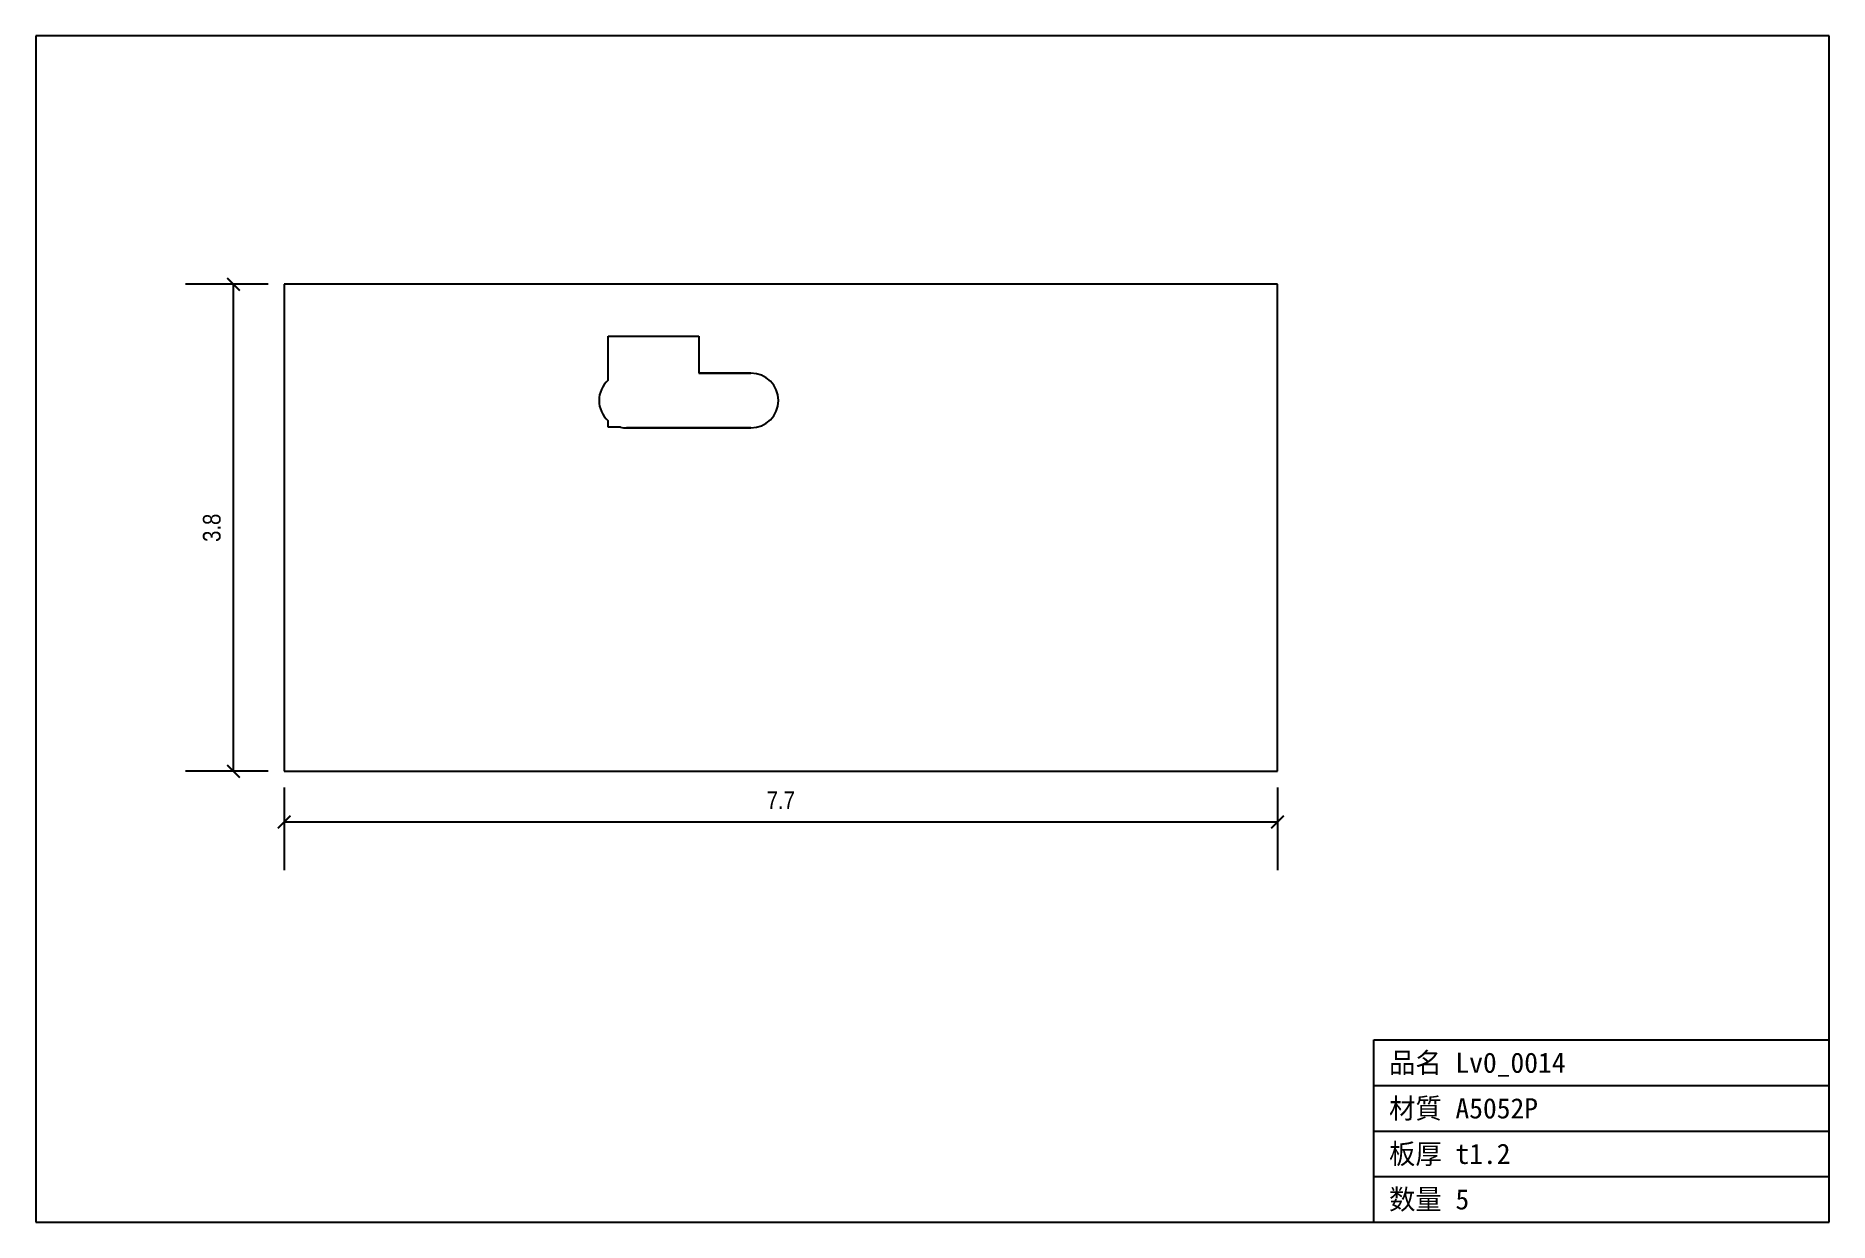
# Model space of a CAD drawing. Header units: inches. Extents: x -1.9 to 12, y -3.5 to 5.7.
import ezdxf

# ---------------------------------------------------------------- set-up
doc = ezdxf.new("R2010")
doc.units = ezdxf.units.IN
doc.styles.add('OpenSansCondensed-Light', font='OpenSansCondensed-Light.ttf')
doc.dimstyles.new('EZDXF', dxfattribs={"dimtxt": 0.25, "dimasz": 0.175, "dimexe": 0.375, "dimexo": 0.125, "dimgap": 0.1, "dimtad": 1, "dimlfac": 100, "dimzin": 12, "dimdsep": 46, "dimtxsty": 'OpenSansCondensed-Light', "dimblk": 'ARCHTICK', "dimcen": 2.5, "dimazin": 3, "dimtfac": 0.5, "dimtmove": 2, "dimatfit": 3})

# ---------------------------------------------------------------- blocks, each defined once
blk = doc.blocks.new('_ARCHTICK')
at = {"color": 0, "linetype": 'BYBLOCK', "const_width": 0.15}
blk.add_lwpolyline([(-0.5, -0.5), (0.5, 0.5)], dxfattribs=at)

msp = doc.modelspace()

# ---------------------------------------------------------------- linework, layer by layer
at = {"color": 7, "linetype": 'CONTINUOUS'}
for p, q in [((12.027, 5.722), (-1.933, 5.722)), ((-1.933, 5.722), (-1.933, -3.508)), ((12.027, -3.508), (12.027, 5.722)), ((4.849, 3.789), (0, 3.789)), ((0, 3.789), (0, 0)), ((5.767, 3.789), (4.849, 3.789)), ((7.732, 3.789), (5.767, 3.789)), ((7.732, 2.804), (7.732, 3.789)), ((2.522, 3.043), (2.522, 3.385)), ((2.522, 3.385), (2.872, 3.385)), ((2.872, 3.385), (2.898, 3.385)), ((2.898, 3.385), (3.228, 3.385)), ((3.228, 3.385), (3.228, 3.098)), ((3.228, 3.098), (3.529, 3.098)), ((3.634, 3.098), (3.228, 3.098)), ((3.529, 3.098), (3.634, 3.098)), ((7.732, 1.896), (7.732, 2.804)), ((2.522, 2.677), (2.522, 2.727)), ((2.618, 2.677), (2.522, 2.677)), ((3.634, 2.672), (2.664, 2.672)), ((2.664, 2.672), (3.634, 2.672)), ((7.732, 0), (7.732, 1.896)), ((0, 0), (7.732, 0)), ((8.483, -3.508), (8.483, -2.09)), ((8.483, -2.09), (12.027, -2.09)), ((8.483, -2.445), (12.027, -2.445)), ((8.483, -2.799), (12.027, -2.799)), ((8.483, -3.153), (12.027, -3.153)), ((-1.933, -3.508), (12.027, -3.508))]:
    msp.add_line(p, q, dxfattribs=at)
for centre, start, end in [((3.634, 2.885), -90, 90), ((2.664, 2.885), 132.0708, -132.0708), ((2.664, 2.885), -102.6126, -90)]:
    msp.add_arc(centre, 0.213, start, end, dxfattribs=at)

# ---------------------------------------------------------------- texts
at = {"color": 2}
for s, height, p in [('品名 Lv0_0014', 0.15748, (8.601, -2.346)), ('材質 A5052P', 0.1575, (8.601, -2.701)), ('板厚 t1.2', 0.1575, (8.601, -3.055)), ('数量 5', 0.1575, (8.601, -3.409))]:
    msp.add_text(s, height=height, dxfattribs=at).set_placement(p)

# ---------------------------------------------------------------- dimensions: what is measured, and where the dimension line sits
at = {"color": 8}
msp.add_linear_dim(base=(-0.394, 0), p1=(0, 0), p2=(0, 3.789), angle=90, dimstyle='EZDXF', override={"dimtxt": 0.137795, "dimasz": 0.098425, "dimdec": 1, "dimlfac": 1}, dxfattribs=at).render()
msp.add_linear_dim(base=(0, -0.394), p1=(0, 0), p2=(7.732, 0), dimstyle='EZDXF', override={"dimtxt": 0.137795, "dimasz": 0.098425, "dimdec": 1, "dimlfac": 1}, dxfattribs=at).render()

doc.saveas('drawing.dxf')
